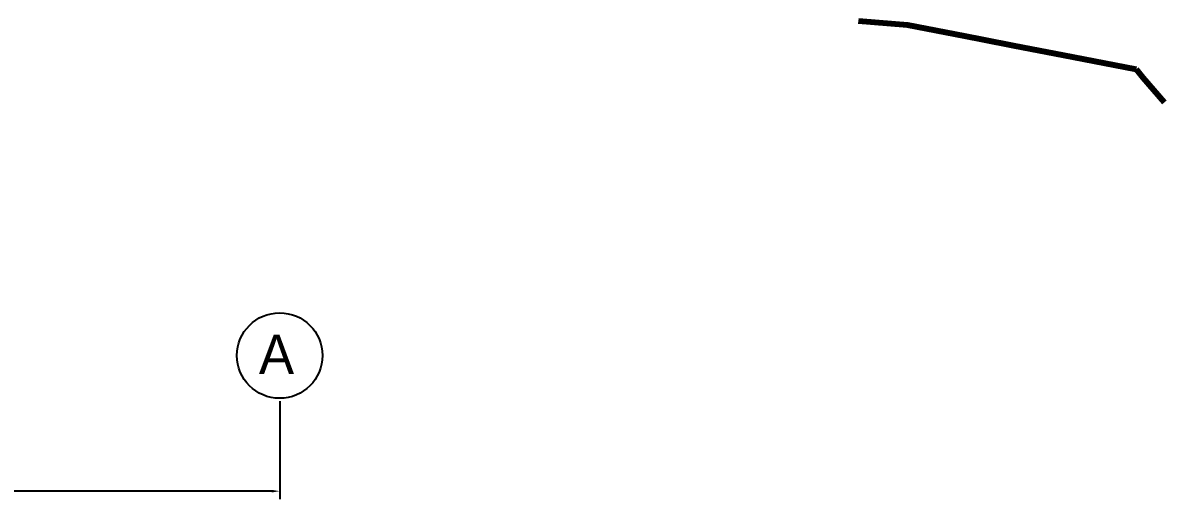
# Model space of a CAD drawing. Header units: metres. Extents: x -57 to 501, y 45 to 307.
# Drawn here: x -0.86 to 24.74, y 113.07 to 123.76 of the extents above; entities that cross this region are included whole.
import ezdxf

# ---------------------------------------------------------------- set-up
doc = ezdxf.new("R2010")
doc.units = ezdxf.units.M
doc.layers.add('atras', color=7, linetype='Continuous')
doc.dimstyles.get("Standard").update_dxf_attribs({"dimtxt": 0.18, "dimasz": 0.18, "dimexe": 0.18, "dimexo": 0.0625, "dimgap": 0.09, "dimtad": 0, "dimtih": 1, "dimtoh": 1, "dimdec": 1, "dimzin": 0, "dimdsep": 46, "dimtxsty": 'Standard', "dimcen": 0.09, "dimadec": 0, "dimazin": 0, "dimtfac": 1, "dimtdec": 1, "dimtofl": 0, "dimtmove": 0, "dimatfit": 3, "dimfxl": 1, "dimtolj": 1, "dimtzin": 0, "dimarcsym": 0})

# ---------------------------------------------------------------- blocks, each defined once
blk = doc.blocks.new('*D35')
at = {"layer": 'atras', "color": 0, "lineweight": -2, "transparency": 16777216}
for p, q in [((-10.102, 115.271), (-10.102, 113.07)), ((4.898, 115.271), (4.898, 113.07)), ((-9.922, 113.25), (-2.917, 113.25)), ((4.718, 113.25), (-2.287, 113.25))]:
    blk.add_line(p, q, dxfattribs=at)
at = {"layer": 'atras', "color": 0, "transparency": 16777216}
for points in [[(-9.922, 113.28), (-9.922, 113.22), (-10.102, 113.25)], [(4.718, 113.28), (4.718, 113.22), (4.898, 113.25)]]:
    blk.add_solid(points, dxfattribs=at)
at = {"layer": 'Defpoints', "color": 0, "transparency": 16777216}
for p in [(-10.102, 115.334), (4.898, 115.334), (4.898, 113.25)]:
    blk.add_point(p, dxfattribs=at)
at = {"layer": 'atras', "color": 0, "transparency": 16777216, "insert": (-2.602, 113.25), "char_height": 0.18, "attachment_point": 5}
blk.add_mtext('\\A1;15.0', dxfattribs=at)

msp = doc.modelspace()

# ---------------------------------------------------------------- linework, layer by layer
at = {"layer": 'atras', "lineweight": 80}
for p, q in [((17.883, 123.801), (18.979, 123.716)), ((18.979, 123.716), (18.999, 123.716)), ((18.979, 123.716), (20.262, 123.466)), ((20.262, 123.466), (20.68, 123.385)), ((20.68, 123.385), (21.362, 123.252)), ((21.362, 123.252), (22.683, 122.994)), ((22.683, 122.994), (24.109, 122.716)), ((24.109, 122.716), (24.263, 122.535)), ((24.263, 122.535), (24.738, 121.975))]:
    msp.add_line(p, q, dxfattribs=at)
at = {"layer": 'atras', "color": 252, "true_color": 0x939598}
msp.add_circle((4.898, 116.293), 0.959, dxfattribs=at)

# ---------------------------------------------------------------- texts
at = {"layer": 'atras', "color": 252, "true_color": 0x939598, "insert": (4.431, 116.765), "char_height": 0.886, "attachment_point": 1}
msp.add_mtext_dynamic_manual_height_columns('A', width=0.62671, gutter_width=4.429, heights=[0], dxfattribs=at)

# ---------------------------------------------------------------- dimensions: what is measured, and where the dimension line sits
at = {"layer": 'atras', "color": 252, "true_color": 0x939598}
dim = msp.add_linear_dim(base=(4.898, 113.25), p1=(-10.102, 115.334), p2=(4.898, 115.334), dimstyle='Standard', dxfattribs=at)
dim.commit()
dim.dimension.update_dxf_attribs({"geometry": '*D35', "text_midpoint": (-2.602, 113.25)})

doc.saveas('drawing.dxf')
